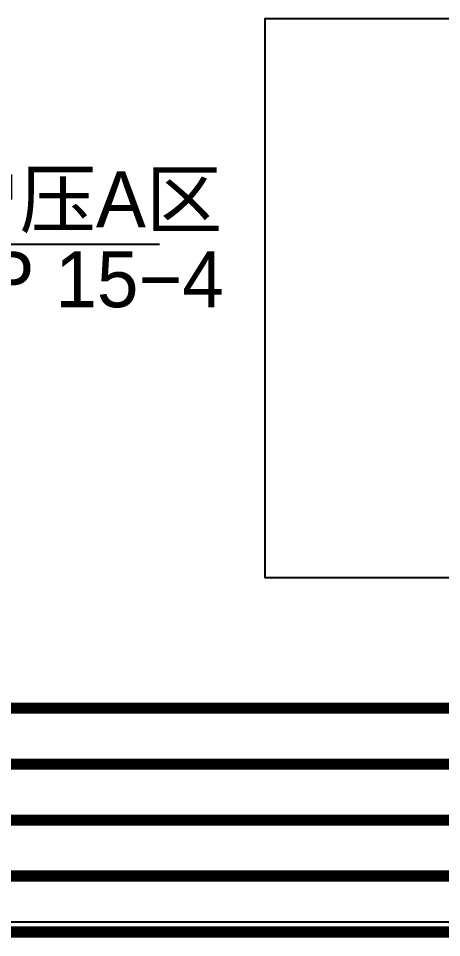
# Model space of a CAD drawing. Header units: millimetres. Extents: x 10779125 to 11142123, y -372083 to -144871.
# Drawn here: x 10972560 to 10974828, y -285257 to -280329 of the extents above; entities that cross this region are included whole.
import ezdxf

# ---------------------------------------------------------------- set-up
doc = ezdxf.new("R2010")
doc.units = ezdxf.units.MM
doc.header["$LTSCALE"] = 1000
doc.header["$MEASUREMENT"] = 0
doc.linetypes.add('DASH', pattern=[0.35, 0.25, -0.1])
doc.layers.get('0').update_dxf_attribs({"color": 255, "linetype": 'CONTINUOUS'})
for name, color, linetype in [('8', 8, 'CONTINUOUS'), ('W_DIM', 4, 'CONTINUOUS'), ('水条件', 7, 'CONTINUOUS')]:
    doc.layers.add(name, color=color, linetype=linetype)
doc.styles.get("Standard").update_dxf_attribs({"font": 'symbol.ttf'})

msp = doc.modelspace()

# ---------------------------------------------------------------- linework, layer by layer
at = {"color": 4}
msp.add_line((10972143.4, -281538.8, 0), (10973316.9, -281538.8, 0), dxfattribs=at)
at = {"layer": '8', "color": 8, "linetype": 'DASH', "ltscale": 200}
msp.add_line((10958082.5, -285172.2, 0), (10988268.2, -285172.2, 0), dxfattribs=at)
at = {"layer": 'W_DIM', "color": 4, "const_width": 60, "elevation": 0}
for points in [[(10968878.3, -284027.3), (10986452.8, -284027.3)], [(10968213.2, -284327.3), (10986752.8, -284327.3)], [(10964878.3, -284627.3), (10987052.8, -284627.3)], [(10964213.2, -284927.3), (10987352.8, -284927.3)], [(10960876.2, -285227.3), (10987652.8, -285227.3)]]:
    msp.add_lwpolyline(points, dxfattribs=at)
at = {"layer": '水条件', "linetype": 'Continuous', "elevation": 0}
msp.add_lwpolyline([(10981382.5, -280329.1), (10981382.5, -283329.1), (10973882.5, -283329.1), (10973882.5, -280329.1)], close=True, dxfattribs=at)

# ---------------------------------------------------------------- texts
at = {"color": 4}
for s, p in [('增压A区', (10972157.2, -281448.8, 0)), ('CR 15-4 ', (10972110.8, -281877.7, 0))]:
    msp.add_text(s, height=300, dxfattribs=at).set_placement(p)

doc.saveas('drawing.dxf')
